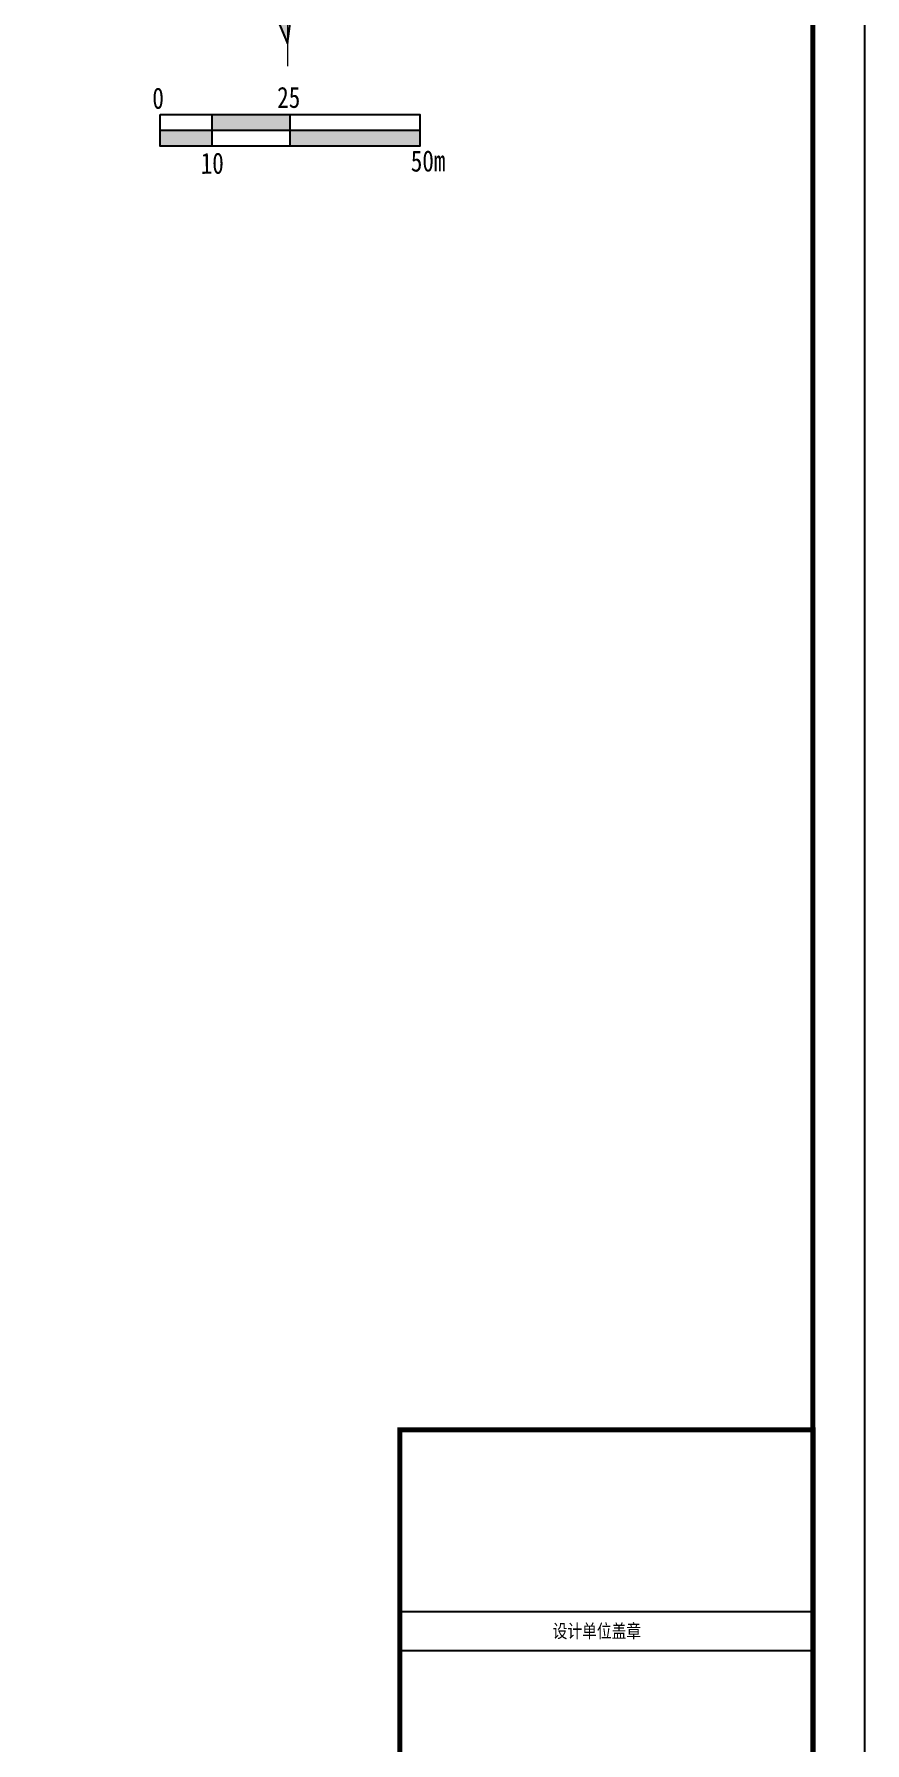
# Model space of a CAD drawing. Header units: metres. Extents: x 497246 to 997717, y 2998582 to 5998198.
# Drawn here: x 497999.7 to 498079.6, y 2999042.5 to 2999207.1 of the extents above; entities that cross this region are included whole.
import ezdxf
from ezdxf.enums import TextEntityAlignment as Align

# ---------------------------------------------------------------- set-up
doc = ezdxf.new("R2010")
doc.units = ezdxf.units.M
doc.header["$LTSCALE"] = 1000
for name, color, linetype in [('A0h$0$z_图框', 7, 'CONTINUOUS'), ('BZ-风玫瑰比例尺', 7, 'CONTINUOUS'), ('z-风', 7, 'CONTINUOUS'), ('z_图框', 7, 'CONTINUOUS')]:
    doc.layers.add(name, color=color, linetype=linetype)
doc.styles.add('-宋体', font='SimSun.ttf', dxfattribs={"width": 0.8})
doc.styles.add('A0h$0$中文仿宋', font='simfang.ttf', dxfattribs={"width": 0.8, "height": 2.5})
doc.styles.add('DIMST', font='SimSun.ttf', dxfattribs={"width": 0.8})

# ---------------------------------------------------------------- blocks, each defined once
blk = doc.blocks.new('A0h$0$TK-A2-CN')
at = {"layer": 'A0h$0$z_图框'}
for p, q in [((-79.5, 365), (0, 365)), ((-79.5, 357.5), (0, 357.5))]:
    blk.add_line(p, q, dxfattribs=at)
at = {"layer": 'A0h$0$z_图框', "const_width": 1}
blk.add_lwpolyline([(-79.5, 400), (0, 400), (0, 0), (-79.5, 0)], close=True, dxfattribs=at)
at = {"layer": 'A0h$0$z_图框', "insert": (-41.58, 361.1), "char_height": 2.6, "attachment_point": 5, "style": 'A0h$0$中文仿宋'}
blk.add_mtext_dynamic_manual_height_columns('设计单位盖章', width=19.5, gutter_width=12.5, heights=[0], dxfattribs=at)
blk = doc.blocks.new('A0h$0$图签A2-CN')
at = {"layer": 'A0h$0$z_图框'}
blk.add_blockref('A0h$0$TK-A2-CN', (0.46, 0), dxfattribs=at)
blk = doc.blocks.new('fengguiaa')
at = {"layer": 'z-风'}
h = blk.add_hatch(color=256, dxfattribs=at)
h.paths.add_polyline_path([(486717.1, 3006578.5), (486659.4, 3006727.9), (486659.4, 3006430.1)])
h.paths.add_polyline_path([(486624.7, 3006503.3), (486549.4, 3006540.3), (486659.4, 3006430.1)])
h.paths.add_polyline_path([(486602.1, 3006452.3), (486551.3, 3006430.4), (486552.9, 3006430.1), (486659.4, 3006430.1)])
h.paths.add_polyline_path([(486659.4, 3006430.1), (486626, 3006416.6), (486546.2, 3006315.5)])
h.paths.add_polyline_path([(486659.4, 3006430.1), (486604.6, 3006298.6), (486659.4, 3006169.3)])
h.paths.add_polyline_path([(486659.4, 3006430.1), (486684.9, 3006363.6), (486715.7, 3006375.1)])
h.paths.add_polyline_path([(486732.7, 3006430.1), (486659.4, 3006430.1), (486688.8, 3006419.6)])
h.paths.add_polyline_path([(486858.3, 3006636.2), (486659.4, 3006430.1), (486693.2, 3006446)])
for p, q in [((486717.1, 3006578.5), (486659.4, 3006727.9)), ((486659.4, 3006727.9), (486659.4, 3006430.6))]:
    blk.add_line(p, q, dxfattribs=at)
at = {"layer": 'z-风', "const_width": 4}
for points in [[(486659.4, 3006105.1), (486659.4, 3006834.1)], [(486460.5, 3006430.1), (486858.3, 3006430.1)]]:
    blk.add_lwpolyline(points, dxfattribs=at)
at = {"layer": 'z-风'}
blk.add_lwpolyline([(486659.4, 3006727.9), (486624.7, 3006503.3), (486549.4, 3006540.3), (486602.1, 3006452.3), (486551.3, 3006430.4), (486626, 3006416.6), (486546.2, 3006315.5), (486604.6, 3006298.6), (486659.4, 3006169.3), (486684.9, 3006363.6), (486715.7, 3006375.1), (486688.8, 3006419.6), (486732.7, 3006430.1), (486693.2, 3006446), (486858.3, 3006636.2), (486717.1, 3006578.5)], close=True, dxfattribs=at)
for points in [[(486858.3, 3006636.2), (486659.4, 3006430.1)], [(486549.4, 3006540.3), (486659.4, 3006430.1)], [(486717.1, 3006578.5), (486659.4, 3006430.1)], [(486624.7, 3006503.3), (486659.4, 3006430.1)], [(486602.1, 3006452.3), (486659.4, 3006430.1)], [(486693.2, 3006446), (486659.4, 3006430.1)], [(486546.2, 3006315.5), (486659.4, 3006430.1)], [(486604.6, 3006298.6), (486659.4, 3006430.1)], [(486626, 3006416.6), (486659.4, 3006430.1)], [(486684.9, 3006363.6), (486659.4, 3006430.1)], [(486715.7, 3006375.1), (486659.4, 3006430.1)], [(486688.8, 3006419.6), (486659.4, 3006430.1)]]:
    blk.add_lwpolyline(points, dxfattribs=at)
at = {"layer": 'z-风', "style": '-宋体', "width": 0.8}
blk.add_text('N', height=96.2, dxfattribs=at).set_placement((486629.6, 3006878.2))

msp = doc.modelspace()

# ---------------------------------------------------------------- hatches: boundary and pattern name
at = {"layer": 'BZ-风玫瑰比例尺'}
h = msp.add_hatch(color=256, dxfattribs=at)
h.paths.add_polyline_path([(498016.76, 2999196.32), (498016.76, 2999197.84), (498011.76, 2999197.84), (498011.76, 2999196.32)])
h.paths.add_polyline_path([(498024.26, 2999197.84), (498024.26, 2999199.36), (498016.76, 2999199.36), (498016.76, 2999197.84)])
h.paths.add_polyline_path([(498024.26, 2999197.84), (498024.26, 2999196.32), (498036.76, 2999196.32), (498036.76, 2999197.84)])

# ---------------------------------------------------------------- linework, layer by layer
for points in [[(498011.76, 2999199.36), (498016.76, 2999199.36), (498024.26, 2999199.36), (498036.76, 2999199.36), (498036.76, 2999196.32), (498011.76, 2999196.32), (498011.76, 2999199.36)], [(498016.76, 2999199.36), (498016.76, 2999196.32)], [(498024.26, 2999199.36), (498024.26, 2999196.32)], [(498011.76, 2999197.84), (498036.76, 2999197.84)]]:
    msp.add_lwpolyline(points, dxfattribs=at)
at = {"layer": 'z_图框'}
msp.add_lwpolyline([(497485.08, 2998867.69), (498079.58, 2998867.69), (498079.58, 2999288.19), (497485.08, 2999288.19)], close=True, dxfattribs=at)
at = {"layer": 'z_图框', "const_width": 0.5}
msp.add_lwpolyline([(497497.58, 2998872.69), (498074.58, 2998872.69), (498074.58, 2999283.19), (497497.58, 2999283.19)], close=True, dxfattribs=at)

# ---------------------------------------------------------------- block references
at = {"layer": 'A0h$0$z_图框', "xscale": 0.5, "yscale": 0.5, "zscale": 0.5}
msp.add_blockref('A0h$0$图签A2-CN', (498074.36, 2998872.69), dxfattribs=at)
at = {"layer": 'z-风', "xscale": 0.03431765367830307, "yscale": 0.03431765367830307, "zscale": 0.03431765367830307}
msp.add_blockref('fengguiaa', (481323.03, 2896041.53), dxfattribs=at)

# ---------------------------------------------------------------- texts
at = {"layer": 'BZ-风玫瑰比例尺', "linetype": 'Continuous', "style": 'DIMST', "width": 0.8}
for s, height, p in [('0', 2.04, (498011.59, 2999199.3)), ('25', 2.036, (498024.16, 2999199.38)), ('10', 2.036, (498016.8, 2999193.04)), ('50m', 2.036, (498037.57, 2999193.26))]:
    msp.add_text(s, height=height, rotation=0.4769, dxfattribs=at).set_placement(p, align=Align.BOTTOM_CENTER)

doc.saveas('drawing.dxf')
